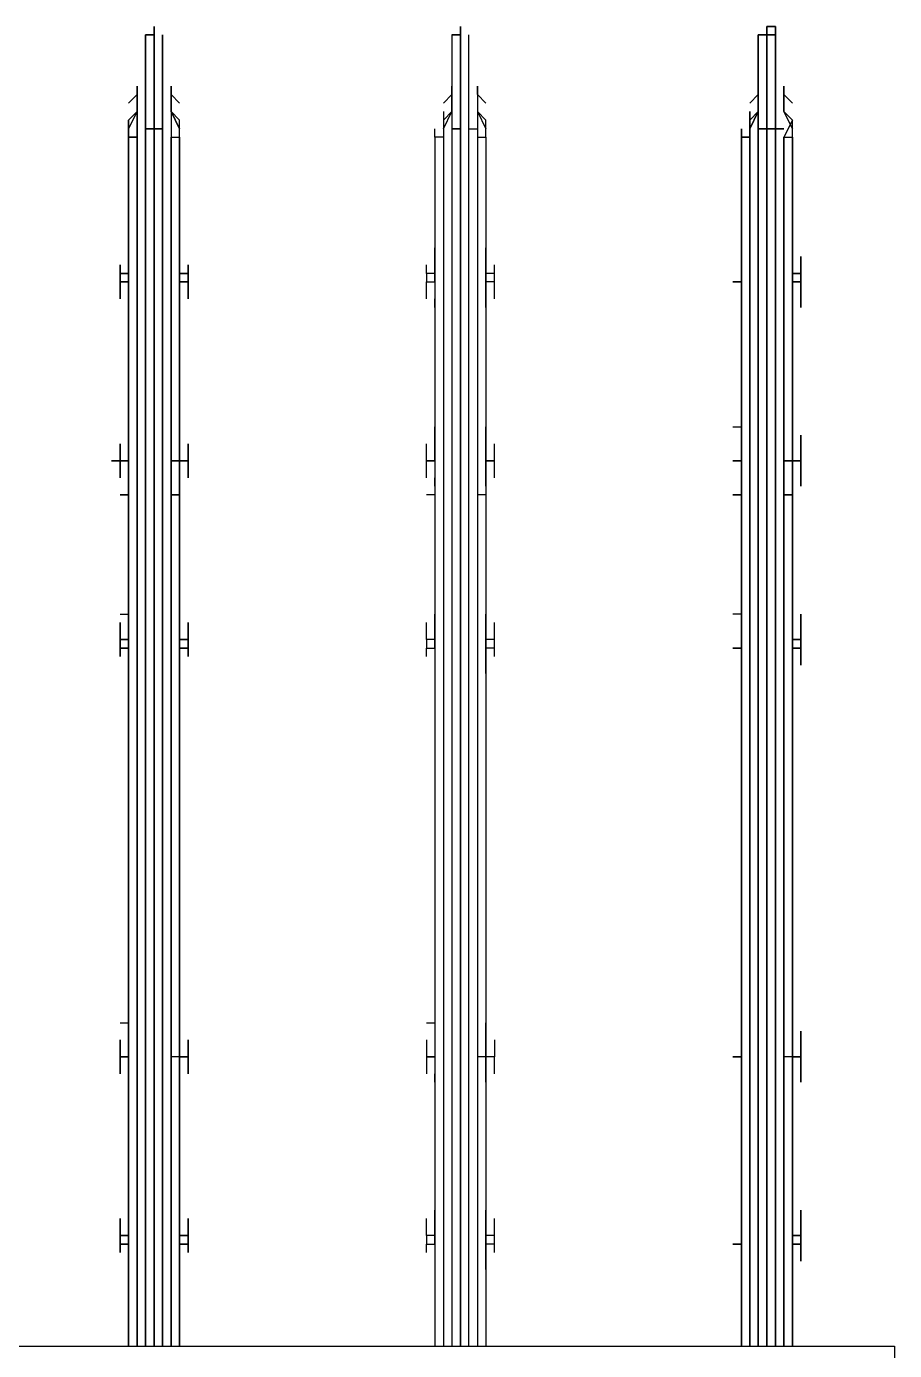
# Model space of a CAD drawing. Header units: metres. Extents: x 532250 to 532639, y 2673852 to 2674172.
# Drawn here: x 532452.9103 to 532453.0514, y 2674043.2444 to 2674043.4595 of the extents above; entities that cross this region are included whole.
import ezdxf

# ---------------------------------------------------------------- set-up
doc = ezdxf.new("R2010")
doc.units = ezdxf.units.M
doc.header["$MEASUREMENT"] = 0
doc.layers.add('IDT', color=7, linetype='Continuous')

# ---------------------------------------------------------------- blocks, each defined once
blk = doc.blocks.new('IDT')
at = {"layer": 'IDT', "color": 0, "lineweight": 25}
for p, q in [((13.87591, 14.51376), (13.87591, 14.60366)), ((14.34065, 14.51376), (13.87591, 14.51376)), ((13.89251, 14.31735), (13.89251, 14.51376)), ((13.89251, 14.51376), (13.89251, 14.31735)), ((13.89389, 14.31735), (13.89389, 14.51376)), ((13.89389, 14.51376), (13.89389, 14.31735)), ((13.89527, 14.31597), (13.89527, 14.51376)), ((13.89527, 14.51376), (13.89527, 14.31597)), ((13.89527, 14.31597), (13.89527, 14.51376)), ((13.89527, 14.51376), (13.89527, 14.31597)), ((13.89666, 14.31597), (13.89666, 14.51376)), ((13.89666, 14.51376), (13.89666, 14.31597)), ((13.89804, 14.51376), (13.89804, 14.31597)), ((13.89804, 14.31597), (13.89804, 14.51376)), ((13.89942, 14.31735), (13.89942, 14.51376)), ((13.89942, 14.51376), (13.89942, 14.31735)), ((13.9008, 14.31735), (13.9008, 14.51376)), ((13.9008, 14.51376), (13.9008, 14.31735)), ((13.9423, 14.31735), (13.9423, 14.51376)), ((13.94368, 14.31735), (13.94368, 14.51376)), ((13.94507, 14.51376), (13.94507, 14.31597)), ((13.94645, 14.51376), (13.94645, 14.31597)), ((13.94645, 14.31597), (13.94645, 14.51376)), ((13.94783, 14.31597), (13.94783, 14.51376)), ((13.94921, 14.31735), (13.94921, 14.51376)), ((13.9506, 14.31735), (13.9506, 14.51376)), ((13.99209, 14.31735), (13.99209, 14.51376)), ((13.99209, 14.51376), (13.99209, 14.31735)), ((13.99348, 14.31735), (13.99348, 14.51376)), ((13.99348, 14.51376), (13.99348, 14.31735)), ((13.99486, 14.31597), (13.99486, 14.51376)), ((13.99486, 14.51376), (13.99486, 14.31597)), ((13.99624, 14.51376), (13.99624, 14.31597)), ((13.99624, 14.31597), (13.99624, 14.51376)), ((13.99624, 14.51376), (13.99624, 14.31597)), ((13.99624, 14.31597), (13.99624, 14.51376)), ((13.99763, 14.51376), (13.99763, 14.31597)), ((13.99763, 14.31597), (13.99763, 14.51376)), ((13.99901, 14.31735), (13.99901, 14.51376)), ((13.99901, 14.51376), (13.99901, 14.31735)), ((14.00039, 14.31735), (14.00039, 14.51376)), ((14.00039, 14.51376), (14.00039, 14.31735)), ((13.89251, 14.49716), (13.89251, 14.50131)), ((13.89251, 14.50131), (13.89251, 14.49578)), ((13.9008, 14.50131), (13.9008, 14.49716)), ((13.9008, 14.49716), (13.9008, 14.50131)), ((13.9423, 14.50131), (13.9423, 14.49716)), ((13.9506, 14.49716), (13.9506, 14.50131)), ((13.99209, 14.49578), (13.99209, 14.50131)), ((13.99209, 14.50131), (13.99209, 14.49716)), ((14.00039, 14.49716), (14.00039, 14.50131)), ((14.00039, 14.50131), (14.00039, 14.49716)), ((13.89112, 14.49855), (13.89112, 14.49993)), ((13.89112, 14.49993), (13.89112, 14.49855)), ((13.89112, 14.49716), (13.89112, 14.49855)), ((13.89112, 14.49855), (13.89112, 14.49716)), ((13.9008, 14.49993), (13.9008, 14.49855)), ((13.9008, 14.49855), (13.9008, 14.49993)), ((13.9008, 14.49716), (13.9008, 14.49855)), ((13.9008, 14.49855), (13.9008, 14.49716)), ((13.94092, 14.49855), (13.94092, 14.49716)), ((13.9423, 14.49993), (13.9423, 14.49855)), ((13.9506, 14.49855), (13.9506, 14.49993)), ((13.95198, 14.49855), (13.95198, 14.49716)), ((13.99071, 14.49716), (13.99071, 14.49855)), ((13.99071, 14.49855), (13.99071, 14.49716)), ((13.99209, 14.49855), (13.99209, 14.49993)), ((13.99209, 14.49993), (13.99209, 14.49855)), ((14.00039, 14.49993), (14.00039, 14.49855)), ((14.00039, 14.49855), (14.00039, 14.49993)), ((14.00177, 14.49716), (14.00177, 14.49855)), ((14.00177, 14.49855), (14.00177, 14.49716)), ((13.89251, 14.49716), (13.89112, 14.49716)), ((13.89112, 14.49716), (13.89251, 14.49716)), ((13.89112, 14.49578), (13.89112, 14.49716)), ((13.89112, 14.49716), (13.89112, 14.49578)), ((13.89251, 14.49578), (13.89251, 14.49716)), ((13.9008, 14.49716), (13.90219, 14.49716)), ((13.90219, 14.49716), (13.9008, 14.49716)), ((13.9008, 14.49716), (13.9008, 14.49578)), ((13.9008, 14.49716), (13.90219, 14.49716)), ((13.9008, 14.49716), (13.9008, 14.49578)), ((13.9008, 14.49578), (13.9008, 14.49716)), ((13.9008, 14.49716), (13.90219, 14.49716)), ((13.9008, 14.49716), (13.9008, 14.49578)), ((13.94092, 14.49716), (13.9423, 14.49716)), ((13.94092, 14.49716), (13.94092, 14.49578)), ((13.9423, 14.49716), (13.9423, 14.49163)), ((13.95198, 14.49716), (13.9506, 14.49716)), ((13.95198, 14.49716), (13.9506, 14.49716)), ((13.9506, 14.49716), (13.9506, 14.49163)), ((13.95198, 14.49578), (13.95198, 14.49716)), ((13.99209, 14.49716), (13.99071, 14.49716)), ((13.99071, 14.49716), (13.99209, 14.49716)), ((13.99071, 14.49578), (13.99071, 14.49716)), ((13.99071, 14.49716), (13.99071, 14.49578)), ((13.99209, 14.49716), (13.99209, 14.49578)), ((14.00177, 14.49716), (14.00039, 14.49716)), ((14.00039, 14.49716), (14.00177, 14.49716)), ((14.00177, 14.49716), (14.00039, 14.49716)), ((14.00039, 14.49716), (14.00039, 14.49163)), ((14.00039, 14.49163), (14.00039, 14.49716)), ((14.00039, 14.49716), (14.00177, 14.49716)), ((14.00177, 14.49578), (14.00177, 14.49716)), ((14.00177, 14.49716), (14.00177, 14.49578)), ((13.89251, 14.49578), (13.89112, 14.49578)), ((13.89112, 14.49578), (13.89251, 14.49578)), ((13.89112, 14.49301), (13.89112, 14.49578)), ((13.89112, 14.49578), (13.89112, 14.49301)), ((13.89251, 14.49163), (13.89251, 14.49578)), ((13.89251, 14.49578), (13.89251, 14.49163)), ((13.9008, 14.49578), (13.9008, 14.49163)), ((13.9008, 14.49578), (13.9008, 14.49301)), ((13.9008, 14.49578), (13.9008, 14.49163)), ((13.9008, 14.49301), (13.9008, 14.49578)), ((13.94092, 14.49578), (13.9423, 14.49578)), ((13.94092, 14.49578), (13.94092, 14.49301)), ((13.9506, 14.49578), (13.95198, 14.49578)), ((13.95198, 14.49578), (13.95198, 14.49301)), ((13.99071, 14.49301), (13.99071, 14.49578)), ((13.99071, 14.49578), (13.99071, 14.49301)), ((13.99209, 14.49578), (13.99071, 14.49578)), ((13.99071, 14.49578), (13.99209, 14.49578)), ((13.99209, 14.49578), (13.99209, 14.49163)), ((13.99209, 14.49163), (13.99209, 14.49578)), ((14.00177, 14.49578), (14.00039, 14.49578)), ((14.00039, 14.49578), (14.00177, 14.49578)), ((14.00177, 14.49578), (14.00177, 14.49301)), ((14.00177, 14.49301), (14.00177, 14.49578)), ((13.89112, 14.49163), (13.89112, 14.49301)), ((13.89112, 14.49301), (13.89112, 14.49163)), ((13.9008, 14.49163), (13.9008, 14.49301)), ((13.9008, 14.49163), (13.9008, 14.49301)), ((13.9423, 14.49163), (13.9423, 14.49301)), ((13.9506, 14.49163), (13.9506, 14.49301)), ((13.99209, 14.49163), (13.99209, 14.49301)), ((13.99209, 14.49301), (13.99209, 14.49163)), ((14.00039, 14.49301), (14.00039, 14.49163)), ((14.00039, 14.49163), (14.00039, 14.49301)), ((13.89112, 14.4695), (13.89112, 14.47088)), ((13.89112, 14.47088), (13.89112, 14.4695)), ((13.89251, 14.46673), (13.89251, 14.47088)), ((13.89251, 14.47088), (13.89251, 14.46673)), ((13.9008, 14.46673), (13.9008, 14.47088)), ((13.9008, 14.47088), (13.9008, 14.46673)), ((13.9008, 14.4695), (13.9008, 14.47088)), ((13.9008, 14.47088), (13.9008, 14.4695)), ((13.9423, 14.4695), (13.9423, 14.47088)), ((13.9423, 14.47088), (13.9423, 14.46673)), ((13.9506, 14.46673), (13.9506, 14.47088)), ((13.9506, 14.47088), (13.9506, 14.4695)), ((13.99209, 14.4695), (13.99209, 14.47088)), ((13.99209, 14.47088), (13.99209, 14.4695)), ((13.99209, 14.46673), (13.99209, 14.47088)), ((13.99209, 14.47088), (13.99209, 14.46673)), ((14.00039, 14.47088), (14.00039, 14.46673)), ((14.00039, 14.46673), (14.00039, 14.47088)), ((14.00039, 14.47088), (14.00039, 14.4695)), ((14.00039, 14.4695), (14.00039, 14.47088)), ((13.89112, 14.46673), (13.89112, 14.4695)), ((13.89112, 14.4695), (13.89112, 14.46673)), ((13.9008, 14.46673), (13.9008, 14.4695)), ((13.9008, 14.4695), (13.9008, 14.46673)), ((13.94092, 14.4695), (13.94092, 14.46673)), ((13.95198, 14.46673), (13.95198, 14.4695)), ((13.99071, 14.46673), (13.99071, 14.4695)), ((13.99071, 14.4695), (13.99071, 14.46673)), ((14.00177, 14.46673), (14.00177, 14.4695)), ((14.00177, 14.4695), (14.00177, 14.46673)), ((13.89112, 14.46673), (13.89251, 14.46673)), ((13.89251, 14.46673), (13.89112, 14.46673)), ((13.89112, 14.46673), (13.89112, 14.46397)), ((13.89112, 14.46397), (13.89112, 14.46673)), ((13.89112, 14.46673), (13.89251, 14.46673)), ((13.89251, 14.46673), (13.89112, 14.46673)), ((13.89112, 14.46673), (13.89251, 14.46673)), ((13.89251, 14.4612), (13.89251, 14.46673)), ((13.89251, 14.46673), (13.89251, 14.4612)), ((13.89251, 14.46673), (13.89389, 14.46673)), ((13.9008, 14.4612), (13.9008, 14.46673)), ((13.9008, 14.46673), (13.90219, 14.46673)), ((13.90219, 14.46673), (13.9008, 14.46673)), ((13.9008, 14.46673), (13.9008, 14.4612)), ((13.9008, 14.46673), (13.9008, 14.46397)), ((13.9008, 14.46397), (13.9008, 14.46673)), ((13.9008, 14.46673), (13.90219, 14.46673)), ((13.90219, 14.46673), (13.9008, 14.46673)), ((13.9008, 14.46673), (13.90219, 14.46673)), ((13.94092, 14.46673), (13.9423, 14.46673)), ((13.94092, 14.46397), (13.94092, 14.46673)), ((13.94092, 14.46673), (13.9423, 14.46673)), ((13.9423, 14.46673), (13.9423, 14.4612)), ((13.9423, 14.46673), (13.94368, 14.46673)), ((13.95198, 14.46673), (13.9506, 14.46673)), ((13.9506, 14.46673), (13.95198, 14.46673)), ((13.95198, 14.46673), (13.9506, 14.46673)), ((13.9506, 14.4612), (13.9506, 14.46673)), ((13.9506, 14.46673), (13.95198, 14.46673)), ((13.95198, 14.46397), (13.95198, 14.46673)), ((13.99071, 14.46397), (13.99071, 14.46673)), ((13.99071, 14.46673), (13.99209, 14.46673)), ((13.99209, 14.46673), (13.99071, 14.46673)), ((13.99071, 14.46673), (13.99209, 14.46673)), ((13.99209, 14.46673), (13.99071, 14.46673)), ((13.99071, 14.46673), (13.99071, 14.46397)), ((13.99209, 14.46673), (13.99348, 14.46673)), ((13.99209, 14.46673), (13.99209, 14.4612)), ((13.99209, 14.4612), (13.99209, 14.46673)), ((14.00039, 14.46673), (14.00177, 14.46673)), ((14.00177, 14.46673), (14.00039, 14.46673)), ((14.00039, 14.4612), (14.00039, 14.46673)), ((14.00039, 14.46673), (14.00177, 14.46673)), ((14.00177, 14.46673), (14.00039, 14.46673)), ((14.00039, 14.46673), (14.00039, 14.4612)), ((14.00177, 14.46673), (14.00039, 14.46673)), ((14.00039, 14.46673), (14.00177, 14.46673)), ((14.00039, 14.46673), (14.00177, 14.46673)), ((14.00177, 14.46673), (14.00039, 14.46673)), ((14.00177, 14.46397), (14.00177, 14.46673)), ((14.00177, 14.46673), (14.00177, 14.46397)), ((13.89112, 14.46397), (13.89112, 14.46258)), ((13.89112, 14.46258), (13.89112, 14.46397)), ((13.9008, 14.46397), (13.9008, 14.46258)), ((13.9008, 14.46258), (13.9008, 14.46397)), ((13.9423, 14.46397), (13.9423, 14.46258)), ((13.9506, 14.46258), (13.9506, 14.46397)), ((13.99209, 14.46258), (13.99209, 14.46397)), ((13.99209, 14.46397), (13.99209, 14.46258)), ((14.00039, 14.46397), (14.00039, 14.46258)), ((14.00039, 14.46258), (14.00039, 14.46397)), ((13.95198, 14.4612), (13.9506, 14.4612)), ((14.00177, 14.4612), (14.00039, 14.4612)), ((13.89251, 14.40034), (13.89251, 14.40449)), ((13.89251, 14.40449), (13.89251, 14.40034)), ((13.9008, 14.40034), (13.9008, 14.40449)), ((13.9008, 14.40449), (13.9008, 14.40034)), ((13.9423, 14.40449), (13.9423, 14.40034)), ((13.9506, 14.40034), (13.9506, 14.40449)), ((13.99209, 14.40034), (13.99209, 14.40449)), ((13.99209, 14.40449), (13.99209, 14.40034)), ((14.00039, 14.40034), (14.00039, 14.40449)), ((14.00039, 14.40449), (14.00039, 14.40034)), ((13.89112, 14.40172), (13.89112, 14.40311)), ((13.89112, 14.40311), (13.89112, 14.40172)), ((13.9008, 14.40172), (13.9008, 14.40311)), ((13.9008, 14.40311), (13.9008, 14.40172)), ((13.9423, 14.40311), (13.9423, 14.40172)), ((13.9506, 14.40172), (13.9506, 14.40311)), ((13.99209, 14.40172), (13.99209, 14.40311)), ((13.99209, 14.40311), (13.99209, 14.40172)), ((14.00039, 14.40311), (14.00039, 14.40172)), ((14.00039, 14.40172), (14.00039, 14.40311)), ((13.89112, 14.40034), (13.89112, 14.40172)), ((13.89112, 14.40172), (13.89112, 14.40034)), ((13.89251, 14.40034), (13.89112, 14.40034)), ((13.89112, 14.40034), (13.89251, 14.40034)), ((13.89112, 14.39896), (13.89112, 14.40034)), ((13.89112, 14.40034), (13.89112, 14.39896)), ((13.89251, 14.39481), (13.89251, 14.40034)), ((13.89251, 14.40034), (13.89251, 14.39896)), ((13.9008, 14.40034), (13.9008, 14.40172)), ((13.9008, 14.40172), (13.9008, 14.40034)), ((13.9008, 14.39896), (13.9008, 14.40034)), ((13.9008, 14.40034), (13.90219, 14.40034)), ((13.90219, 14.40034), (13.9008, 14.40034)), ((13.9008, 14.40034), (13.9008, 14.39896)), ((13.9008, 14.40034), (13.90219, 14.40034)), ((13.9008, 14.39896), (13.9008, 14.40034)), ((13.9008, 14.40034), (13.9008, 14.39896)), ((13.94092, 14.40172), (13.94092, 14.40034)), ((13.94092, 14.40034), (13.9423, 14.40034)), ((13.94092, 14.40034), (13.94092, 14.39896)), ((13.9423, 14.40034), (13.9423, 14.39896)), ((13.95198, 14.40034), (13.9506, 14.40034)), ((13.95198, 14.40034), (13.9506, 14.40034)), ((13.9506, 14.40034), (13.9506, 14.39481)), ((13.95198, 14.40172), (13.95198, 14.40034)), ((13.95198, 14.39896), (13.95198, 14.40034)), ((13.99071, 14.40034), (13.99071, 14.40172)), ((13.99071, 14.40172), (13.99071, 14.40034)), ((13.99071, 14.40034), (13.99071, 14.39896)), ((13.99071, 14.39896), (13.99071, 14.40034)), ((13.99209, 14.40034), (13.99071, 14.40034)), ((13.99071, 14.40034), (13.99209, 14.40034)), ((13.99209, 14.40034), (13.99209, 14.39481)), ((13.99209, 14.39896), (13.99209, 14.40034)), ((14.00177, 14.40034), (14.00039, 14.40034)), ((14.00039, 14.40034), (14.00039, 14.39896)), ((14.00177, 14.40034), (14.00039, 14.40034)), ((14.00039, 14.39896), (14.00039, 14.40034)), ((14.00039, 14.40034), (14.00177, 14.40034)), ((14.00177, 14.40034), (14.00177, 14.40172)), ((14.00177, 14.40172), (14.00177, 14.40034)), ((14.00177, 14.39896), (14.00177, 14.40034)), ((14.00177, 14.40034), (14.00177, 14.39896)), ((13.89112, 14.39619), (13.89112, 14.39896)), ((13.89112, 14.39896), (13.89251, 14.39896)), ((13.89251, 14.39896), (13.89112, 14.39896)), ((13.89112, 14.39896), (13.89112, 14.39619)), ((13.89251, 14.39896), (13.89251, 14.39481)), ((13.9008, 14.39896), (13.9008, 14.39481)), ((13.9008, 14.39481), (13.9008, 14.39896)), ((13.9008, 14.39896), (13.9008, 14.39619)), ((13.9008, 14.39619), (13.9008, 14.39896)), ((13.94092, 14.39896), (13.9423, 14.39896)), ((13.94092, 14.39896), (13.94092, 14.39619)), ((13.9423, 14.39896), (13.9423, 14.39481)), ((13.9506, 14.39896), (13.95198, 14.39896)), ((13.95198, 14.39896), (13.95198, 14.39619)), ((13.99071, 14.39896), (13.99209, 14.39896)), ((13.99209, 14.39896), (13.99071, 14.39896)), ((13.99071, 14.39619), (13.99071, 14.39896)), ((13.99071, 14.39896), (13.99071, 14.39619)), ((13.99209, 14.39481), (13.99209, 14.39896)), ((14.00039, 14.39896), (14.00177, 14.39896)), ((14.00039, 14.39481), (14.00039, 14.39896)), ((14.00177, 14.39896), (14.00039, 14.39896)), ((14.00039, 14.39896), (14.00039, 14.39481)), ((14.00177, 14.39619), (14.00177, 14.39896)), ((14.00177, 14.39896), (14.00177, 14.39619)), ((13.89112, 14.39481), (13.89112, 14.39619)), ((13.89112, 14.39619), (13.89112, 14.39481)), ((13.9008, 14.39481), (13.9008, 14.39619)), ((13.9008, 14.39619), (13.9008, 14.39481)), ((13.9423, 14.39481), (13.9423, 14.39619)), ((13.9506, 14.39481), (13.9506, 14.39619)), ((13.99209, 14.39481), (13.99209, 14.39619)), ((13.99209, 14.39619), (13.99209, 14.39481)), ((14.00039, 14.39481), (14.00039, 14.39619)), ((14.00039, 14.39619), (14.00039, 14.39481)), ((13.9008, 14.39481), (13.90219, 14.39481)), ((14.00177, 14.39481), (14.00039, 14.39481)), ((13.89112, 14.37268), (13.89112, 14.37406)), ((13.89112, 14.37406), (13.89112, 14.37268)), ((13.89389, 14.37544), (13.89251, 14.37544)), ((13.89251, 14.37544), (13.89389, 14.37544)), ((13.89251, 14.36991), (13.89251, 14.37406)), ((13.89251, 14.37406), (13.89251, 14.36991)), ((13.90219, 14.37544), (13.9008, 14.37544)), ((13.9008, 14.37544), (13.90219, 14.37544)), ((13.9008, 14.36991), (13.9008, 14.37406)), ((13.9008, 14.37406), (13.9008, 14.37268)), ((13.9008, 14.37268), (13.9008, 14.37406)), ((13.9008, 14.37406), (13.9008, 14.36991)), ((13.9423, 14.37544), (13.94368, 14.37544)), ((13.9423, 14.37268), (13.9423, 14.37406)), ((13.9423, 14.37406), (13.9423, 14.36991)), ((13.9506, 14.37544), (13.95198, 14.37544)), ((13.9506, 14.36991), (13.9506, 14.37406)), ((13.9506, 14.37406), (13.9506, 14.37268)), ((13.99348, 14.37544), (13.99209, 14.37544)), ((13.99209, 14.37544), (13.99348, 14.37544)), ((13.99209, 14.37268), (13.99209, 14.37406)), ((13.99209, 14.37406), (13.99209, 14.37268)), ((13.99209, 14.36991), (13.99209, 14.37406)), ((13.99209, 14.37406), (13.99209, 14.36991)), ((14.00177, 14.37544), (14.00039, 14.37544)), ((14.00039, 14.37544), (14.00177, 14.37544)), ((14.00039, 14.37406), (14.00039, 14.36991)), ((14.00039, 14.36991), (14.00039, 14.37406)), ((14.00039, 14.37406), (14.00039, 14.37268)), ((14.00039, 14.37268), (14.00039, 14.37406)), ((13.89112, 14.36991), (13.89112, 14.37268)), ((13.89112, 14.37268), (13.89112, 14.36991)), ((13.9008, 14.36991), (13.9008, 14.37268)), ((13.9008, 14.37268), (13.9008, 14.36991)), ((13.94092, 14.37268), (13.94092, 14.36991)), ((13.95198, 14.37268), (13.95198, 14.36991)), ((13.99071, 14.36991), (13.99071, 14.37268)), ((13.99071, 14.37268), (13.99071, 14.36991)), ((14.00177, 14.36991), (14.00177, 14.37268)), ((14.00177, 14.37268), (14.00177, 14.36991)), ((13.89251, 14.36991), (13.89112, 14.36991)), ((13.89112, 14.36991), (13.89251, 14.36991)), ((13.89112, 14.36715), (13.89112, 14.36991)), ((13.89112, 14.36991), (13.89251, 14.36991)), ((13.89251, 14.36991), (13.89112, 14.36991)), ((13.89112, 14.36991), (13.89112, 14.36715)), ((13.89251, 14.36991), (13.89112, 14.36991)), ((13.89251, 14.36991), (13.89251, 14.36438)), ((13.89251, 14.36438), (13.89251, 14.36991)), ((13.89251, 14.36991), (13.89389, 14.36991)), ((13.89389, 14.36991), (13.89251, 14.36991)), ((13.9008, 14.36438), (13.9008, 14.36991)), ((13.9008, 14.36991), (13.90219, 14.36991)), ((13.90219, 14.36991), (13.9008, 14.36991)), ((13.9008, 14.36991), (13.90219, 14.36991)), ((13.90219, 14.36991), (13.9008, 14.36991)), ((13.9008, 14.36991), (13.9008, 14.36715)), ((13.9008, 14.36715), (13.9008, 14.36991)), ((13.9008, 14.36991), (13.90219, 14.36991)), ((13.90219, 14.36991), (13.9008, 14.36991)), ((13.9008, 14.36991), (13.9008, 14.36438)), ((13.94092, 14.36991), (13.9423, 14.36991)), ((13.9423, 14.36991), (13.94092, 14.36991)), ((13.94092, 14.36991), (13.94092, 14.36715)), ((13.9423, 14.36991), (13.9423, 14.36438)), ((13.95198, 14.36991), (13.9506, 14.36991)), ((13.9506, 14.36991), (13.95198, 14.36991)), ((13.95198, 14.36991), (13.9506, 14.36991)), ((13.9506, 14.36991), (13.9506, 14.36438)), ((13.95198, 14.36991), (13.95198, 14.36715)), ((13.99209, 14.36991), (13.99071, 14.36991)), ((13.99071, 14.36991), (13.99209, 14.36991)), ((13.99209, 14.36991), (13.99071, 14.36991)), ((13.99071, 14.36991), (13.99071, 14.36715)), ((13.99071, 14.36715), (13.99071, 14.36991)), ((13.99071, 14.36991), (13.99209, 14.36991)), ((13.99209, 14.36991), (13.99209, 14.36438)), ((13.99209, 14.36438), (13.99209, 14.36991)), ((13.99209, 14.36991), (13.99348, 14.36991)), ((13.99348, 14.36991), (13.99209, 14.36991)), ((14.00039, 14.36991), (14.00177, 14.36991)), ((14.00177, 14.36991), (14.00039, 14.36991)), ((14.00039, 14.36991), (14.00177, 14.36991)), ((14.00177, 14.36991), (14.00039, 14.36991)), ((14.00039, 14.36438), (14.00039, 14.36991)), ((14.00039, 14.36991), (14.00177, 14.36991)), ((14.00177, 14.36991), (14.00039, 14.36991)), ((14.00039, 14.36991), (14.00039, 14.36438)), ((14.00177, 14.36991), (14.00177, 14.36715)), ((14.00177, 14.36715), (14.00177, 14.36991)), ((14.00177, 14.36991), (14.00316, 14.36991)), ((14.00316, 14.36991), (14.00177, 14.36991)), ((13.89112, 14.36576), (13.89112, 14.36715)), ((13.89112, 14.36715), (13.89112, 14.36576)), ((13.9008, 14.36715), (13.9008, 14.36576)), ((13.9008, 14.36576), (13.9008, 14.36715)), ((13.9423, 14.36715), (13.9423, 14.36576)), ((13.9506, 14.36576), (13.9506, 14.36715)), ((13.99209, 14.36576), (13.99209, 14.36715)), ((13.99209, 14.36715), (13.99209, 14.36576)), ((14.00039, 14.36715), (14.00039, 14.36576)), ((14.00039, 14.36576), (14.00039, 14.36715)), ((13.90219, 14.36438), (13.9008, 14.36438)), ((13.89112, 14.34363), (13.89112, 14.34502)), ((13.89112, 14.34502), (13.89112, 14.34363)), ((13.89251, 14.33948), (13.89251, 14.34502)), ((13.89251, 14.34502), (13.89251, 14.33948)), ((13.9008, 14.34502), (13.9008, 14.34363)), ((13.9008, 14.34363), (13.9008, 14.34502)), ((13.9008, 14.34087), (13.9008, 14.34502)), ((13.9008, 14.34502), (13.9008, 14.34087)), ((13.9423, 14.34363), (13.9423, 14.34502)), ((13.9423, 14.34502), (13.9423, 14.34087)), ((13.9506, 14.34087), (13.9506, 14.34502)), ((13.9506, 14.34502), (13.9506, 14.34363)), ((13.99209, 14.33948), (13.99209, 14.34502)), ((13.99209, 14.34502), (13.99209, 14.34363)), ((13.99209, 14.34363), (13.99209, 14.34502)), ((13.99209, 14.34502), (13.99209, 14.34087)), ((14.00039, 14.34087), (14.00039, 14.34502)), ((14.00039, 14.34502), (14.00039, 14.34363)), ((14.00039, 14.34363), (14.00039, 14.34502)), ((14.00039, 14.34502), (14.00039, 14.34087)), ((13.89112, 14.34087), (13.89112, 14.34363)), ((13.89112, 14.34363), (13.89112, 14.34087)), ((13.9008, 14.34363), (13.9008, 14.34087)), ((13.9008, 14.34087), (13.9008, 14.34363)), ((13.94092, 14.34363), (13.94092, 14.34087)), ((13.95198, 14.34363), (13.95198, 14.34087)), ((13.99071, 14.34087), (13.99071, 14.34363)), ((13.99071, 14.34363), (13.99071, 14.34087)), ((14.00177, 14.34087), (14.00177, 14.34363)), ((14.00177, 14.34363), (14.00177, 14.34087)), ((13.89112, 14.33948), (13.89112, 14.34087)), ((13.89112, 14.34087), (13.89112, 14.33948)), ((13.89251, 14.34087), (13.89112, 14.34087)), ((13.89112, 14.34087), (13.89251, 14.34087)), ((13.89251, 14.33948), (13.89112, 14.33948)), ((13.89112, 14.33948), (13.89251, 14.33948)), ((13.89112, 14.3381), (13.89112, 14.33948)), ((13.89112, 14.33948), (13.89112, 14.3381)), ((13.89251, 14.33948), (13.89251, 14.33533)), ((13.89251, 14.33533), (13.89251, 14.33948)), ((13.9008, 14.34087), (13.9008, 14.33533)), ((13.9008, 14.33533), (13.9008, 14.34087)), ((13.9008, 14.33948), (13.9008, 14.34087)), ((13.9008, 14.34087), (13.90219, 14.34087)), ((13.90219, 14.34087), (13.9008, 14.34087)), ((13.9008, 14.34087), (13.9008, 14.33948)), ((13.90219, 14.34087), (13.9008, 14.34087)), ((13.9008, 14.34087), (13.90219, 14.34087)), ((13.9008, 14.3381), (13.9008, 14.33948)), ((13.9008, 14.33948), (13.9008, 14.3381)), ((13.94092, 14.34087), (13.9423, 14.34087)), ((13.94092, 14.34087), (13.94092, 14.33948)), ((13.94092, 14.33948), (13.9423, 14.33948)), ((13.94092, 14.33948), (13.94092, 14.3381)), ((13.9423, 14.34087), (13.9423, 14.33533)), ((13.95198, 14.34087), (13.9506, 14.34087)), ((13.95198, 14.34087), (13.9506, 14.34087)), ((13.9506, 14.34087), (13.9506, 14.33533)), ((13.9506, 14.33948), (13.95198, 14.33948)), ((13.95198, 14.33948), (13.95198, 14.34087)), ((13.95198, 14.33948), (13.95198, 14.3381)), ((13.99071, 14.33948), (13.99071, 14.34087)), ((13.99071, 14.34087), (13.99071, 14.33948)), ((13.99209, 14.34087), (13.99071, 14.34087)), ((13.99071, 14.34087), (13.99209, 14.34087)), ((13.99209, 14.33948), (13.99071, 14.33948)), ((13.99071, 14.33948), (13.99209, 14.33948)), ((13.99071, 14.3381), (13.99071, 14.33948)), ((13.99071, 14.33948), (13.99071, 14.3381)), ((13.99209, 14.34087), (13.99209, 14.33533)), ((13.99209, 14.33533), (13.99209, 14.33948)), ((14.00039, 14.34087), (14.00177, 14.34087)), ((14.00177, 14.34087), (14.00039, 14.34087)), ((14.00039, 14.34087), (14.00039, 14.33533)), ((14.00039, 14.33948), (14.00039, 14.34087)), ((14.00039, 14.34087), (14.00177, 14.34087)), ((14.00177, 14.33948), (14.00039, 14.33948)), ((14.00039, 14.33948), (14.00177, 14.33948)), ((14.00039, 14.33533), (14.00039, 14.33948)), ((14.00177, 14.34087), (14.00177, 14.33948)), ((14.00177, 14.33948), (14.00177, 14.34087)), ((14.00177, 14.33948), (14.00177, 14.3381)), ((14.00177, 14.3381), (14.00177, 14.33948)), ((13.89112, 14.33672), (13.89112, 14.3381)), ((13.89112, 14.3381), (13.89112, 14.33672)), ((13.9008, 14.3381), (13.9008, 14.33672)), ((13.9008, 14.33672), (13.9008, 14.3381)), ((13.9423, 14.3381), (13.9423, 14.33672)), ((13.9506, 14.33672), (13.9506, 14.3381)), ((13.99209, 14.33672), (13.99209, 14.3381)), ((13.99209, 14.3381), (13.99209, 14.33672)), ((14.00039, 14.3381), (14.00039, 14.33672)), ((14.00039, 14.33672), (14.00039, 14.3381)), ((13.89251, 14.31459), (13.89389, 14.31735)), ((13.89389, 14.31735), (13.89251, 14.31735)), ((13.89251, 14.31735), (13.89251, 14.31597)), ((13.89251, 14.31735), (13.89251, 14.31597)), ((13.89251, 14.31459), (13.89389, 14.31735)), ((13.89389, 14.31735), (13.89251, 14.31735)), ((13.89251, 14.31597), (13.89251, 14.31459)), ((13.89251, 14.31597), (13.89389, 14.3132)), ((13.89389, 14.3132), (13.89251, 14.31597)), ((13.89251, 14.31597), (13.89251, 14.31459)), ((13.89527, 14.31597), (13.89389, 14.31597)), ((13.89389, 14.31597), (13.89527, 14.31597)), ((13.89527, 14.29937), (13.89527, 14.31597)), ((13.89527, 14.31597), (13.89666, 14.31597)), ((13.89527, 14.30075), (13.89527, 14.31597)), ((13.89527, 14.31597), (13.89527, 14.29937)), ((13.89666, 14.31597), (13.89527, 14.31597)), ((13.89527, 14.31597), (13.89527, 14.30075)), ((13.89804, 14.31597), (13.89666, 14.31597)), ((13.89666, 14.31597), (13.89666, 14.29937)), ((13.89666, 14.31597), (13.89804, 14.31597)), ((13.89666, 14.29937), (13.89666, 14.31597)), ((13.89804, 14.3132), (13.89942, 14.31597)), ((13.89942, 14.31597), (13.89804, 14.3132)), ((13.89804, 14.30075), (13.89804, 14.31597)), ((13.89804, 14.31597), (13.89804, 14.30075)), ((13.9008, 14.31735), (13.89942, 14.31735)), ((13.89942, 14.31735), (13.89942, 14.3132)), ((13.89942, 14.3132), (13.89942, 14.31735)), ((13.89942, 14.31735), (13.9008, 14.31735)), ((13.89942, 14.31597), (13.89942, 14.31459)), ((13.89942, 14.31459), (13.89942, 14.31597)), ((13.9008, 14.31735), (13.9008, 14.31597)), ((13.9008, 14.31597), (13.9008, 14.31735)), ((13.94368, 14.31735), (13.9423, 14.31735)), ((13.9423, 14.31735), (13.9423, 14.31597)), ((13.94368, 14.3132), (13.9423, 14.31597)), ((13.9423, 14.31597), (13.9423, 14.31459)), ((13.94368, 14.3132), (13.94368, 14.31735)), ((13.94507, 14.31597), (13.94368, 14.31597)), ((13.94507, 14.31597), (13.94507, 14.30075)), ((13.94783, 14.31597), (13.94645, 14.31597)), ((13.94645, 14.31597), (13.94783, 14.31597)), ((13.94645, 14.31597), (13.94645, 14.29937)), ((13.94645, 14.29937), (13.94645, 14.31597)), ((13.94783, 14.30075), (13.94783, 14.31597)), ((13.94921, 14.31597), (13.94783, 14.3132)), ((13.94921, 14.3132), (13.94921, 14.31735)), ((13.94921, 14.31735), (13.9506, 14.31735)), ((13.94921, 14.31459), (13.94921, 14.31597)), ((13.9506, 14.31735), (13.9506, 14.31597)), ((13.99348, 14.31735), (13.99209, 14.31735)), ((13.99209, 14.31735), (13.99209, 14.31597)), ((13.99209, 14.31735), (13.99209, 14.31597)), ((13.99348, 14.31735), (13.99209, 14.31735)), ((13.99209, 14.31597), (13.99209, 14.31459)), ((13.99209, 14.31597), (13.99348, 14.3132)), ((13.99348, 14.3132), (13.99209, 14.31597)), ((13.99209, 14.31597), (13.99209, 14.31459)), ((13.99348, 14.3132), (13.99348, 14.31735)), ((13.99348, 14.3132), (13.99348, 14.31735)), ((13.99624, 14.31597), (13.99486, 14.31597)), ((13.99486, 14.31597), (13.99486, 14.30075)), ((13.99486, 14.30075), (13.99486, 14.31597)), ((13.99486, 14.31597), (13.99624, 14.31597)), ((13.99624, 14.29937), (13.99624, 14.31597)), ((13.99624, 14.31597), (13.99624, 14.29937)), ((13.99624, 14.31597), (13.99763, 14.31597)), ((13.99763, 14.31597), (13.99624, 14.31597)), ((13.99624, 14.31597), (13.99763, 14.31597)), ((13.99763, 14.31597), (13.99624, 14.31597)), ((13.99624, 14.31597), (13.99624, 14.29937)), ((13.99624, 14.29937), (13.99624, 14.31597)), ((13.99763, 14.31597), (13.99763, 14.30075)), ((13.99763, 14.30075), (13.99763, 14.31597)), ((14.00039, 14.31735), (13.99901, 14.31735)), ((13.99901, 14.31735), (13.99901, 14.3132)), ((13.99901, 14.3132), (13.99901, 14.31735)), ((13.99901, 14.31735), (14.00039, 14.31735)), ((14.00039, 14.31597), (13.99901, 14.3132)), ((13.99901, 14.3132), (14.00039, 14.31597)), ((14.00039, 14.31597), (14.00039, 14.31735)), ((14.00039, 14.31735), (14.00039, 14.31597)), ((14.00039, 14.31459), (14.00039, 14.31597)), ((14.00039, 14.31597), (14.00039, 14.31459)), ((13.89251, 14.31459), (13.89389, 14.3132)), ((13.89389, 14.3132), (13.89251, 14.31459)), ((13.89251, 14.31459), (13.89389, 14.3132)), ((13.89389, 14.3132), (13.89251, 14.31459)), ((13.89942, 14.31459), (13.89804, 14.3132)), ((13.89804, 14.3132), (13.89942, 14.31459)), ((13.9423, 14.31459), (13.94368, 14.3132)), ((13.94783, 14.3132), (13.94921, 14.31459)), ((13.99209, 14.31459), (13.99348, 14.3132)), ((13.99209, 14.31459), (13.99348, 14.3132)), ((13.99901, 14.3132), (14.00039, 14.31459)), ((14.00039, 14.31459), (13.99901, 14.3132)), ((13.89251, 14.31182), (13.89389, 14.31044)), ((13.89389, 14.31044), (13.89251, 14.31182)), ((13.89389, 14.3132), (13.89389, 14.30905)), ((13.89389, 14.30905), (13.89389, 14.3132)), ((13.89804, 14.30905), (13.89804, 14.3132)), ((13.89804, 14.3132), (13.89804, 14.30905)), ((13.89804, 14.31044), (13.89942, 14.31182)), ((13.89942, 14.31182), (13.89804, 14.31044)), ((13.9423, 14.31182), (13.94368, 14.31044)), ((13.94368, 14.30905), (13.94368, 14.3132)), ((13.94783, 14.3132), (13.94783, 14.30905)), ((13.94783, 14.31044), (13.94921, 14.31182)), ((13.99209, 14.31182), (13.99348, 14.31044)), ((13.99348, 14.31044), (13.99209, 14.31182)), ((13.99348, 14.3132), (13.99348, 14.30905)), ((13.99348, 14.30905), (13.99348, 14.3132)), ((13.99901, 14.3132), (13.99901, 14.30905)), ((13.99901, 14.30905), (13.99901, 14.3132)), ((13.99901, 14.31044), (14.00039, 14.31182)), ((14.00039, 14.31182), (13.99901, 14.31044)), ((13.89389, 14.31044), (13.89389, 14.30905)), ((13.89389, 14.30905), (13.89389, 14.31044)), ((13.89804, 14.30905), (13.89804, 14.31044)), ((13.89804, 14.31044), (13.89804, 14.30905)), ((13.94368, 14.31044), (13.94368, 14.30905)), ((13.94783, 14.30905), (13.94783, 14.31044)), ((13.99348, 14.31044), (13.99348, 14.30905)), ((13.99348, 14.30905), (13.99348, 14.31044)), ((13.99901, 14.30905), (13.99901, 14.31044)), ((13.99901, 14.31044), (13.99901, 14.30905)), ((13.89527, 14.30075), (13.89666, 14.30075)), ((13.89666, 14.30075), (13.89527, 14.30075)), ((13.89666, 14.30075), (13.89804, 14.30075)), ((13.89804, 14.30075), (13.89666, 14.30075)), ((13.94783, 14.30075), (13.94645, 14.30075)), ((13.94645, 14.30075), (13.94783, 14.30075)), ((13.99763, 14.30075), (13.99624, 14.30075)), ((13.99624, 14.30075), (13.99763, 14.30075)), ((13.99763, 14.30075), (13.99624, 14.30075)), ((13.99624, 14.30075), (13.99763, 14.30075)), ((13.89666, 14.29937), (13.89527, 14.29937)), ((13.89527, 14.29937), (13.89666, 14.29937))]:
    blk.add_line(p, q, dxfattribs=at)

msp = doc.modelspace()

# ---------------------------------------------------------------- block references
at = {"layer": 'IDT', "color": 8, "rotation": 180}
msp.add_blockref('IDT', (532466.92728, 2674057.75885), dxfattribs=at)

doc.saveas('drawing.dxf')
